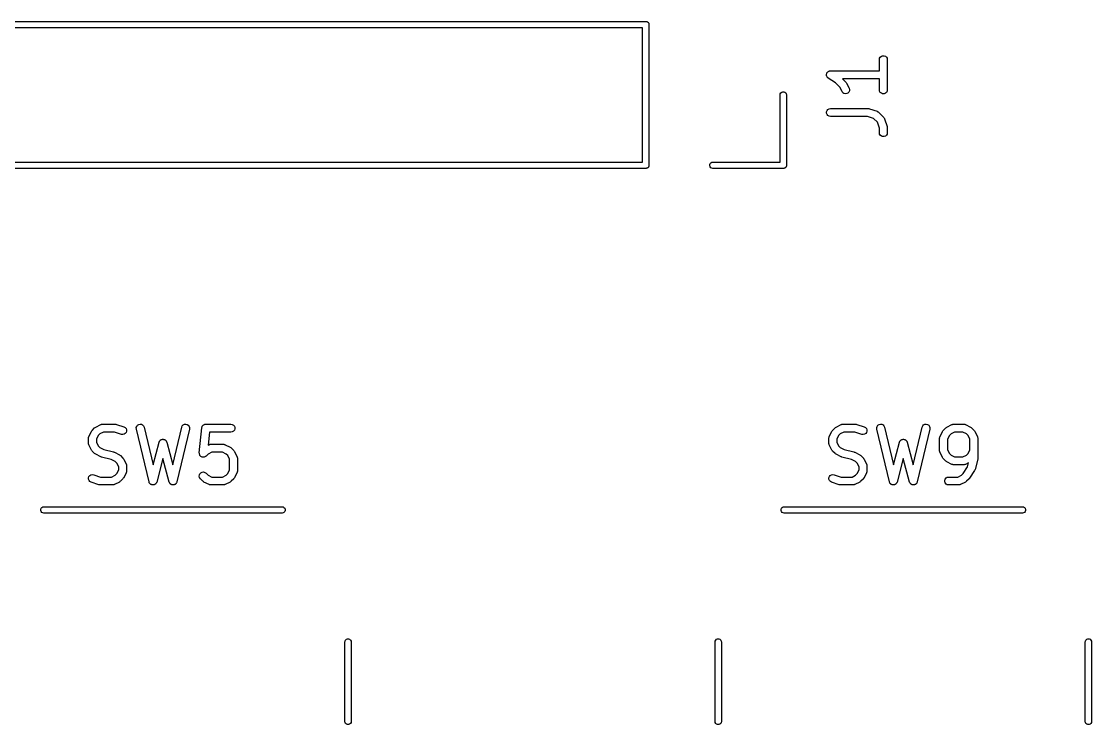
# Model space of a CAD drawing. Extents: x 76.7 to 113.3, y -101.6 to -38.8.
# Drawn here: x 92.57 to 112.81, y -52.06 to -38.76 of the extents above; entities that cross this region are included whole.
import ezdxf

# ---------------------------------------------------------------- set-up
doc = ezdxf.new("R2010")
doc.units = 0
doc.header["$MEASUREMENT"] = 0
doc.layers.add('BLACK', color=7, linetype='CONTINUOUS')

msp = doc.modelspace()

# ---------------------------------------------------------------- linework, layer by layer
at = {"layer": 'BLACK', "linetype": 'CONTINUOUS'}
for p, q in [((86.5348, -38.76), (104.385, -38.76)), ((104.385, -38.76), (104.391, -38.76)), ((104.385, -38.76), (104.385, -38.76)), ((104.391, -38.76), (104.396, -38.7618)), ((104.396, -38.7618), (104.401, -38.7627)), ((104.401, -38.7627), (104.405, -38.7654)), ((104.405, -38.7654), (104.41, -38.7672)), ((104.41, -38.7672), (104.415, -38.7707)), ((104.415, -38.7707), (104.419, -38.7733)), ((104.419, -38.7733), (104.423, -38.7774)), ((104.423, -38.7774), (104.427, -38.7808)), ((104.427, -38.7808), (104.429, -38.7855)), ((104.429, -38.7855), (104.433, -38.7895)), ((104.433, -38.7895), (104.435, -38.7945)), ((104.435, -38.7945), (104.437, -38.7992)), ((104.437, -38.7992), (104.438, -38.8044)), ((104.438, -38.8044), (104.44, -38.8094)), ((104.44, -38.8094), (104.44, -38.8147)), ((104.44, -38.8147), (104.44, -38.8148)), ((104.44, -38.8148), (104.44, -41.4852)), ((104.32, -38.88), (86.6, -38.88)), ((104.32, -41.42), (104.32, -38.88)), ((108.797, -39.4833), (108.802, -39.4577)), ((108.802, -39.4577), (108.815, -39.4351)), ((108.815, -39.4351), (108.835, -39.4184)), ((108.835, -39.4184), (108.859, -39.4095)), ((108.859, -39.4095), (108.885, -39.4095)), ((108.885, -39.4095), (108.91, -39.4184)), ((108.91, -39.4184), (108.93, -39.4351)), ((108.93, -39.4351), (108.943, -39.4577)), ((108.943, -39.4577), (108.947, -39.4833)), ((108.797, -39.694), (108.797, -39.4833)), ((108.947, -39.4833), (108.947, -40.0548)), ((107.798, -39.7642), (107.799, -39.7602)), ((107.799, -39.7731), (107.798, -39.7642)), ((107.799, -39.756), (107.802, -39.7476)), ((107.799, -39.7602), (107.799, -39.756)), ((107.799, -39.7821), (107.799, -39.7731)), ((107.8, -39.786), (107.799, -39.7821)), ((107.8, -39.7901), (107.8, -39.786)), ((107.804, -39.7981), (107.8, -39.7901)), ((107.802, -39.7476), (107.804, -39.7389)), ((107.804, -39.7389), (107.806, -39.7355)), ((107.807, -39.8065), (107.804, -39.7981)), ((107.806, -39.7355), (107.807, -39.7315)), ((107.807, -39.7315), (107.813, -39.7247)), ((107.81, -39.8097), (107.807, -39.8065)), ((107.812, -39.8135), (107.81, -39.8097)), ((107.818, -39.8196), (107.812, -39.8135)), ((107.813, -39.7247), (107.818, -39.7172)), ((107.818, -39.7172), (107.822, -39.7148)), ((107.824, -39.8265), (107.818, -39.8196)), ((107.822, -39.7148), (107.824, -39.7116)), ((107.824, -39.7116), (107.832, -39.7071)), ((107.828, -39.8286), (107.824, -39.8265)), ((107.831, -39.8315), (107.828, -39.8286)), ((107.967, -39.9226), (107.831, -39.8315)), ((107.832, -39.7071), (107.839, -39.7018)), ((107.839, -39.7018), (107.843, -39.7006)), ((107.843, -39.7006), (107.847, -39.6986)), ((107.847, -39.6986), (107.856, -39.697)), ((107.856, -39.697), (107.864, -39.6945)), ((107.864, -39.6945), (107.868, -39.6948)), ((107.868, -39.6948), (107.872, -39.694)), ((107.872, -39.694), (108.797, -39.694)), ((108.797, -39.844), (108.101, -39.844)), ((108.101, -39.844), (108.164, -39.9065)), ((108.797, -40.0548), (108.797, -39.844)), ((108.049, -40.0039), (107.967, -39.9226)), ((108.091, -40.0883), (108.049, -40.0039)), ((108.164, -39.9065), (108.17, -39.9163)), ((108.17, -39.9163), (108.178, -39.926)), ((108.178, -39.926), (108.225, -40.0212)), ((108.225, -40.0212), (108.233, -40.0462)), ((108.233, -40.0462), (108.231, -40.0722)), ((108.802, -40.0804), (108.797, -40.0548)), ((108.947, -40.0548), (108.943, -40.0804)), ((106.92, -40.1448), (106.923, -40.1292)), ((106.92, -41.42), (106.92, -40.1448)), ((106.923, -40.1292), (106.933, -40.1108)), ((106.933, -40.1108), (106.95, -40.0972)), ((106.95, -40.0972), (106.969, -40.09)), ((106.969, -40.09), (106.991, -40.09)), ((106.991, -40.09), (107.01, -40.0972)), ((107.01, -40.0972), (107.027, -40.1108)), ((107.027, -40.1108), (107.037, -40.1292)), ((107.037, -40.1292), (107.04, -40.1448)), ((107.04, -40.1448), (107.04, -41.4852)), ((108.107, -40.1092), (108.091, -40.0883)), ((108.128, -40.1236), (108.107, -40.1092)), ((108.154, -40.1296), (108.128, -40.1236)), ((108.179, -40.1266), (108.154, -40.1296)), ((108.203, -40.115), (108.179, -40.1266)), ((108.221, -40.0961), (108.203, -40.115)), ((108.231, -40.0722), (108.221, -40.0961)), ((108.815, -40.103), (108.802, -40.0804)), ((108.835, -40.1197), (108.815, -40.103)), ((108.859, -40.1286), (108.835, -40.1197)), ((108.885, -40.1286), (108.859, -40.1286)), ((108.91, -40.1197), (108.885, -40.1286)), ((108.93, -40.103), (108.91, -40.1197)), ((108.943, -40.0804), (108.93, -40.103)), ((107.799, -40.4703), (107.807, -40.4458)), ((107.799, -40.4964), (107.799, -40.4703)), ((107.807, -40.4458), (107.824, -40.4259)), ((107.824, -40.4259), (107.847, -40.4129)), ((107.847, -40.4129), (107.872, -40.4083)), ((107.872, -40.4083), (108.587, -40.4083)), ((108.587, -40.4083), (108.599, -40.4104)), ((108.599, -40.4104), (108.61, -40.4122)), ((108.61, -40.4122), (108.753, -40.4598)), ((108.753, -40.4598), (108.757, -40.4619)), ((108.757, -40.4619), (108.761, -40.463)), ((108.761, -40.463), (108.768, -40.468)), ((108.768, -40.468), (108.776, -40.4722)), ((108.776, -40.4722), (108.779, -40.4754)), ((107.807, -40.5208), (107.799, -40.4964)), ((107.824, -40.5408), (107.807, -40.5208)), ((107.847, -40.5538), (107.824, -40.5408)), ((107.872, -40.5583), (107.847, -40.5538)), ((108.574, -40.5583), (107.872, -40.5583)), ((108.689, -40.5965), (108.574, -40.5583)), ((108.759, -40.6667), (108.689, -40.5965)), ((108.797, -40.7812), (108.759, -40.6667)), ((108.779, -40.4754), (108.783, -40.4779)), ((108.783, -40.4779), (108.878, -40.5732)), ((108.878, -40.5732), (108.88, -40.5767)), ((108.88, -40.5767), (108.884, -40.5796)), ((108.884, -40.5796), (108.888, -40.5873)), ((108.888, -40.5873), (108.893, -40.5945)), ((108.893, -40.5945), (108.894, -40.5987)), ((108.894, -40.5987), (108.896, -40.6025)), ((108.896, -40.6025), (108.944, -40.7453)), ((108.797, -40.8643), (108.797, -40.7812)), ((108.802, -40.8899), (108.797, -40.8643)), ((108.947, -40.8643), (108.943, -40.8899)), ((108.944, -40.7453), (108.945, -40.7572)), ((108.945, -40.7572), (108.947, -40.769)), ((108.947, -40.769), (108.947, -40.8643)), ((108.815, -40.9125), (108.802, -40.8899)), ((108.835, -40.9292), (108.815, -40.9125)), ((108.859, -40.9381), (108.835, -40.9292)), ((108.885, -40.9381), (108.859, -40.9381)), ((108.91, -40.9292), (108.885, -40.9381)), ((108.93, -40.9125), (108.91, -40.9292)), ((108.943, -40.8899), (108.93, -40.9125)), ((86.6, -41.42), (104.32, -41.42)), ((105.59, -41.4694), (105.597, -41.4495)), ((105.59, -41.4906), (105.59, -41.4694)), ((105.597, -41.4495), (105.611, -41.4333)), ((105.611, -41.4333), (105.629, -41.4227)), ((105.629, -41.4227), (105.645, -41.42)), ((105.645, -41.42), (106.92, -41.42)), ((104.385, -41.54), (86.5348, -41.54)), ((104.391, -41.54), (104.385, -41.54)), ((104.385, -41.54), (104.385, -41.54)), ((104.396, -41.5382), (104.391, -41.54)), ((104.401, -41.5373), (104.396, -41.5382)), ((104.405, -41.5346), (104.401, -41.5373)), ((104.41, -41.5328), (104.405, -41.5346)), ((104.415, -41.5293), (104.41, -41.5328)), ((104.419, -41.5267), (104.415, -41.5293)), ((104.423, -41.5226), (104.419, -41.5267)), ((104.427, -41.5192), (104.423, -41.5226)), ((104.429, -41.5145), (104.427, -41.5192)), ((104.433, -41.5105), (104.429, -41.5145)), ((104.435, -41.5055), (104.433, -41.5105)), ((104.437, -41.5008), (104.435, -41.5055)), ((104.438, -41.4956), (104.437, -41.5008)), ((104.44, -41.4906), (104.438, -41.4956)), ((104.44, -41.4852), (104.44, -41.4853)), ((104.44, -41.4853), (104.44, -41.4906)), ((105.597, -41.5105), (105.59, -41.4906)), ((105.611, -41.5267), (105.597, -41.5105)), ((105.629, -41.5373), (105.611, -41.5267)), ((105.645, -41.54), (105.629, -41.5373)), ((106.985, -41.54), (105.645, -41.54)), ((106.991, -41.54), (106.985, -41.54)), ((106.985, -41.54), (106.985, -41.54)), ((106.996, -41.5382), (106.991, -41.54)), ((107.001, -41.5373), (106.996, -41.5382)), ((107.005, -41.5346), (107.001, -41.5373)), ((107.01, -41.5328), (107.005, -41.5346)), ((107.015, -41.5293), (107.01, -41.5328)), ((107.019, -41.5267), (107.015, -41.5293)), ((107.023, -41.5226), (107.019, -41.5267)), ((107.027, -41.5192), (107.023, -41.5226)), ((107.029, -41.5145), (107.027, -41.5192)), ((107.033, -41.5105), (107.029, -41.5145)), ((107.035, -41.5055), (107.033, -41.5105)), ((107.037, -41.5008), (107.035, -41.5055)), ((107.038, -41.4956), (107.037, -41.5008)), ((107.04, -41.4906), (107.038, -41.4956)), ((107.04, -41.4852), (107.04, -41.4853)), ((107.04, -41.4853), (107.04, -41.4906)), ((93.8496, -46.6093), (93.8972, -46.5141)), ((93.8972, -46.5141), (93.9044, -46.5044)), ((93.9044, -46.5044), (93.9113, -46.4946)), ((93.9113, -46.4946), (93.9589, -46.447)), ((93.9589, -46.447), (93.9687, -46.4401)), ((93.9687, -46.4401), (93.9784, -46.4329)), ((93.9784, -46.4329), (94.0736, -46.3853)), ((94.1248, -46.5274), (94.0563, -46.5616)), ((94.0736, -46.3853), (94.0777, -46.3841)), ((94.0777, -46.3841), (94.0815, -46.3819)), ((94.0815, -46.3819), (94.0901, -46.3804)), ((94.0901, -46.3804), (94.0986, -46.3779)), ((94.0986, -46.3779), (94.1029, -46.3781)), ((94.1029, -46.3781), (94.1071, -46.3774)), ((94.1071, -46.3774), (94.3452, -46.3774)), ((94.3331, -46.5274), (94.1248, -46.5274)), ((94.4644, -46.5712), (94.3331, -46.5274)), ((94.3452, -46.3774), (94.3571, -46.3795)), ((94.3571, -46.3795), (94.369, -46.3812)), ((94.369, -46.3812), (94.5118, -46.4288)), ((94.5118, -46.4288), (94.5347, -46.4413)), ((94.5347, -46.4413), (94.552, -46.4607)), ((94.554, -46.5357), (94.5379, -46.5561)), ((94.552, -46.4607), (94.5616, -46.485)), ((94.5623, -46.511), (94.554, -46.5357)), ((94.5616, -46.485), (94.5623, -46.511)), ((94.7469, -46.4437), (94.7544, -46.4188)), ((94.7485, -46.4698), (94.7469, -46.4437)), ((94.9866, -47.4698), (94.7485, -46.4698)), ((94.7544, -46.4188), (94.7699, -46.3979)), ((94.7699, -46.3979), (94.7916, -46.3835)), ((94.7916, -46.3835), (94.817, -46.3775)), ((94.817, -46.3775), (94.8429, -46.3805)), ((94.8429, -46.3805), (94.8662, -46.3922)), ((94.8662, -46.3922), (94.884, -46.4111)), ((94.884, -46.4111), (94.8944, -46.435)), ((94.8944, -46.435), (95.0636, -47.1459)), ((95.4364, -47.1459), (95.6056, -46.435)), ((95.7515, -46.4698), (95.5134, -47.4698)), ((95.6056, -46.435), (95.616, -46.4111)), ((95.616, -46.4111), (95.6338, -46.3922)), ((95.6338, -46.3922), (95.6571, -46.3805)), ((95.6571, -46.3805), (95.683, -46.3775)), ((95.683, -46.3775), (95.7083, -46.3835)), ((95.7083, -46.3835), (95.7301, -46.3979)), ((95.7301, -46.3979), (95.7456, -46.4188)), ((95.7456, -46.4188), (95.7531, -46.4437)), ((95.7531, -46.4437), (95.7515, -46.4698)), ((95.9373, -46.9211), (95.9849, -46.4449)), ((95.9849, -46.4449), (95.9857, -46.4422)), ((95.9857, -46.4394), (95.9892, -46.4297)), ((95.9857, -46.4422), (95.9857, -46.4394)), ((95.9892, -46.4297), (95.9919, -46.4198)), ((95.9919, -46.4198), (95.9936, -46.4175)), ((95.9936, -46.4175), (95.9946, -46.4149)), ((95.9946, -46.4149), (96.0012, -46.407)), ((96.0012, -46.407), (96.0072, -46.3987)), ((96.0072, -46.3987), (96.0095, -46.3971)), ((96.0095, -46.3971), (96.0113, -46.3949)), ((96.0113, -46.3949), (96.0202, -46.3898)), ((96.0202, -46.3898), (96.0287, -46.384)), ((96.0287, -46.384), (96.0314, -46.3833)), ((96.0314, -46.3833), (96.0339, -46.3819)), ((96.0339, -46.3819), (96.044, -46.3801)), ((96.044, -46.3801), (96.0539, -46.3776)), ((96.0539, -46.3776), (96.0567, -46.3779)), ((96.0567, -46.3779), (96.0595, -46.3774)), ((96.0595, -46.3774), (96.5357, -46.3774)), ((96.1274, -46.5274), (96.1026, -46.7756)), ((96.5357, -46.5274), (96.1274, -46.5274)), ((96.5357, -46.3774), (96.5614, -46.3819)), ((96.5614, -46.5229), (96.5357, -46.5274)), ((96.5614, -46.3819), (96.5839, -46.3949)), ((96.5839, -46.5098), (96.5614, -46.5229)), ((96.5839, -46.3949), (96.6007, -46.4149)), ((96.6007, -46.4899), (96.5839, -46.5098)), ((96.6007, -46.4149), (96.6096, -46.4394)), ((96.6096, -46.4654), (96.6007, -46.4899)), ((96.6096, -46.4394), (96.6096, -46.4654)), ((107.85, -46.6093), (107.897, -46.5141)), ((107.897, -46.5141), (107.904, -46.5044)), ((107.904, -46.5044), (107.911, -46.4946)), ((107.911, -46.4946), (107.959, -46.447)), ((107.959, -46.447), (107.969, -46.4401)), ((107.969, -46.4401), (107.978, -46.4329)), ((107.978, -46.4329), (108.074, -46.3853)), ((108.125, -46.5274), (108.056, -46.5616)), ((108.074, -46.3853), (108.078, -46.3841)), ((108.078, -46.3841), (108.081, -46.3819)), ((108.081, -46.3819), (108.09, -46.3804)), ((108.09, -46.3804), (108.099, -46.3779)), ((108.099, -46.3779), (108.103, -46.3781)), ((108.103, -46.3781), (108.107, -46.3774)), ((108.107, -46.3774), (108.345, -46.3774)), ((108.333, -46.5274), (108.125, -46.5274)), ((108.464, -46.5712), (108.333, -46.5274)), ((108.345, -46.3774), (108.357, -46.3795)), ((108.357, -46.3795), (108.369, -46.3812)), ((108.369, -46.3812), (108.512, -46.4288)), ((108.512, -46.4288), (108.535, -46.4413)), ((108.535, -46.4413), (108.552, -46.4607)), ((108.554, -46.5357), (108.538, -46.5561)), ((108.552, -46.4607), (108.562, -46.485)), ((108.562, -46.511), (108.554, -46.5357)), ((108.562, -46.485), (108.562, -46.511)), ((108.747, -46.4437), (108.754, -46.4188)), ((108.748, -46.4698), (108.747, -46.4437)), ((108.987, -47.4698), (108.748, -46.4698)), ((108.754, -46.4188), (108.77, -46.3979)), ((108.77, -46.3979), (108.792, -46.3835)), ((108.792, -46.3835), (108.817, -46.3775)), ((108.817, -46.3775), (108.843, -46.3805)), ((108.843, -46.3805), (108.866, -46.3922)), ((108.866, -46.3922), (108.884, -46.4111)), ((108.884, -46.4111), (108.894, -46.435)), ((108.894, -46.435), (109.064, -47.1459)), ((109.436, -47.1459), (109.606, -46.435)), ((109.752, -46.4698), (109.513, -47.4698)), ((109.606, -46.435), (109.616, -46.4111)), ((109.616, -46.4111), (109.634, -46.3922)), ((109.634, -46.3922), (109.657, -46.3805)), ((109.657, -46.3805), (109.683, -46.3775)), ((109.683, -46.3775), (109.708, -46.3835)), ((109.708, -46.3835), (109.73, -46.3979)), ((109.73, -46.3979), (109.746, -46.4188)), ((109.746, -46.4188), (109.753, -46.4437)), ((109.753, -46.4437), (109.752, -46.4698)), ((109.945, -46.6093), (109.992, -46.5141)), ((109.992, -46.5141), (110, -46.5044)), ((110, -46.5044), (110.006, -46.4946)), ((110.006, -46.4946), (110.054, -46.447)), ((110.054, -46.447), (110.064, -46.4401)), ((110.064, -46.4401), (110.074, -46.4329)), ((110.074, -46.4329), (110.169, -46.3853)), ((110.22, -46.5274), (110.152, -46.5616)), ((110.169, -46.3853), (110.173, -46.3841)), ((110.173, -46.3841), (110.177, -46.3819)), ((110.177, -46.3819), (110.185, -46.3804)), ((110.185, -46.3804), (110.194, -46.3779)), ((110.194, -46.3779), (110.198, -46.3781)), ((110.198, -46.3781), (110.202, -46.3774)), ((110.202, -46.3774), (110.393, -46.3774)), ((110.375, -46.5274), (110.22, -46.5274)), ((110.444, -46.5616), (110.375, -46.5274)), ((110.393, -46.3774), (110.397, -46.3781)), ((110.397, -46.3781), (110.401, -46.3779)), ((110.401, -46.3779), (110.41, -46.3804)), ((110.41, -46.3804), (110.419, -46.3819)), ((110.419, -46.3819), (110.422, -46.3841)), ((110.422, -46.3841), (110.426, -46.3853)), ((110.426, -46.3853), (110.522, -46.4329)), ((110.522, -46.4329), (110.531, -46.4401)), ((110.531, -46.4401), (110.541, -46.447)), ((110.541, -46.447), (110.589, -46.4946)), ((110.589, -46.4946), (110.596, -46.5044)), ((110.596, -46.5044), (110.603, -46.5141)), ((110.603, -46.5141), (110.65, -46.6093)), ((93.8417, -46.6429), (93.8424, -46.6386)), ((93.8417, -46.7381), (93.8417, -46.6429)), ((93.8424, -46.7424), (93.8417, -46.7381)), ((93.8422, -46.6343), (93.8447, -46.6259)), ((93.8424, -46.6386), (93.8422, -46.6343)), ((93.8422, -46.7467), (93.8424, -46.7424)), ((93.8447, -46.6259), (93.8462, -46.6172)), ((93.8462, -46.6172), (93.8484, -46.6135)), ((93.8484, -46.6135), (93.8496, -46.6093)), ((94.0259, -46.592), (93.9917, -46.6606)), ((93.9917, -46.6606), (93.9917, -46.7204)), ((93.9917, -46.7204), (94.0259, -46.7889)), ((94.0563, -46.5616), (94.0259, -46.592)), ((94.4901, -46.575), (94.4644, -46.5712)), ((94.5157, -46.5697), (94.4901, -46.575)), ((94.5379, -46.5561), (94.5157, -46.5697)), ((95.0636, -47.1459), (95.1775, -46.7188)), ((95.1775, -46.7188), (95.1803, -46.7127)), ((95.1803, -46.7127), (95.1821, -46.7063)), ((95.1821, -46.7063), (95.1858, -46.701)), ((95.1858, -46.701), (95.1885, -46.6951)), ((95.1885, -46.6951), (95.1932, -46.6904)), ((95.1932, -46.6904), (95.197, -46.685)), ((95.197, -46.685), (95.2023, -46.6813)), ((95.2023, -46.6813), (95.2069, -46.6767)), ((95.2069, -46.6767), (95.2129, -46.6739)), ((95.2129, -46.6739), (95.2184, -46.6701)), ((95.2184, -46.6701), (95.2246, -46.6684)), ((95.2246, -46.6684), (95.2305, -46.6657)), ((95.2305, -46.6657), (95.2371, -46.6651)), ((95.2371, -46.6651), (95.2436, -46.6634)), ((95.2436, -46.6634), (95.25, -46.6639)), ((95.25, -46.6639), (95.2564, -46.6634)), ((95.2564, -46.6634), (95.2629, -46.6651)), ((95.2629, -46.6651), (95.2695, -46.6657)), ((95.2695, -46.6657), (95.2754, -46.6684)), ((95.2754, -46.6684), (95.2816, -46.6701)), ((95.2816, -46.6701), (95.2871, -46.6739)), ((95.2871, -46.6739), (95.2931, -46.6767)), ((95.2931, -46.6767), (95.2977, -46.6813)), ((95.2977, -46.6813), (95.303, -46.685)), ((95.303, -46.685), (95.3068, -46.6904)), ((95.3068, -46.6904), (95.3115, -46.6951)), ((95.3115, -46.6951), (95.3142, -46.701)), ((95.3142, -46.701), (95.3179, -46.7063)), ((95.3179, -46.7063), (95.3197, -46.7127)), ((95.3197, -46.7127), (95.3225, -46.7188)), ((95.3225, -46.7188), (95.4364, -47.1459)), ((107.842, -46.6343), (107.845, -46.6259)), ((107.842, -46.6386), (107.842, -46.6343)), ((107.842, -46.6429), (107.842, -46.6386)), ((107.842, -46.7381), (107.842, -46.6429)), ((107.842, -46.7424), (107.842, -46.7381)), ((107.842, -46.7467), (107.842, -46.7424)), ((107.845, -46.6259), (107.846, -46.6172)), ((107.846, -46.6172), (107.848, -46.6135)), ((107.848, -46.6135), (107.85, -46.6093)), ((108.026, -46.592), (107.992, -46.6606)), ((107.992, -46.6606), (107.992, -46.7204)), ((107.992, -46.7204), (108.026, -46.7889)), ((108.056, -46.5616), (108.026, -46.592)), ((108.49, -46.575), (108.464, -46.5712)), ((108.516, -46.5697), (108.49, -46.575)), ((108.538, -46.5561), (108.516, -46.5697)), ((109.064, -47.1459), (109.178, -46.7188)), ((109.178, -46.7188), (109.18, -46.7127)), ((109.18, -46.7127), (109.182, -46.7063)), ((109.182, -46.7063), (109.186, -46.701)), ((109.186, -46.701), (109.189, -46.6951)), ((109.189, -46.6951), (109.193, -46.6904)), ((109.193, -46.6904), (109.197, -46.685)), ((109.197, -46.685), (109.202, -46.6813)), ((109.202, -46.6813), (109.207, -46.6767)), ((109.207, -46.6767), (109.213, -46.6739)), ((109.213, -46.6739), (109.218, -46.6701)), ((109.218, -46.6701), (109.225, -46.6684)), ((109.225, -46.6684), (109.231, -46.6657)), ((109.231, -46.6657), (109.237, -46.6651)), ((109.237, -46.6651), (109.244, -46.6634)), ((109.244, -46.6634), (109.25, -46.6639)), ((109.25, -46.6639), (109.256, -46.6634)), ((109.256, -46.6634), (109.263, -46.6651)), ((109.263, -46.6651), (109.269, -46.6657)), ((109.269, -46.6657), (109.275, -46.6684)), ((109.275, -46.6684), (109.282, -46.6701)), ((109.282, -46.6701), (109.287, -46.6739)), ((109.287, -46.6739), (109.293, -46.6767)), ((109.293, -46.6767), (109.298, -46.6813)), ((109.298, -46.6813), (109.303, -46.685)), ((109.303, -46.685), (109.307, -46.6904)), ((109.307, -46.6904), (109.311, -46.6951)), ((109.311, -46.6951), (109.314, -46.701)), ((109.314, -46.701), (109.318, -46.7063)), ((109.318, -46.7063), (109.32, -46.7127)), ((109.32, -46.7127), (109.322, -46.7188)), ((109.322, -46.7188), (109.436, -47.1459)), ((109.937, -46.6343), (109.94, -46.6259)), ((109.938, -46.6386), (109.937, -46.6343)), ((109.937, -46.6429), (109.938, -46.6386)), ((109.937, -46.881), (109.937, -46.6429)), ((109.94, -46.6259), (109.941, -46.6172)), ((109.941, -46.6172), (109.944, -46.6135)), ((109.944, -46.6135), (109.945, -46.6093)), ((110.121, -46.592), (110.087, -46.6606)), ((110.087, -46.6606), (110.087, -46.8632)), ((110.152, -46.5616), (110.121, -46.592)), ((110.474, -46.592), (110.444, -46.5616)), ((110.508, -46.6606), (110.474, -46.592)), ((110.508, -46.8632), (110.508, -46.6606)), ((110.65, -46.6093), (110.652, -46.6135)), ((110.652, -46.6135), (110.654, -46.6172)), ((110.654, -46.6172), (110.655, -46.6259)), ((110.655, -46.6259), (110.658, -46.6343)), ((110.658, -46.6343), (110.658, -46.6386)), ((110.658, -46.6386), (110.658, -46.6429)), ((110.658, -46.6429), (110.658, -47.0238)), ((93.8447, -46.7551), (93.8422, -46.7467)), ((93.8462, -46.7637), (93.8447, -46.7551)), ((93.8484, -46.7675), (93.8462, -46.7637)), ((93.8496, -46.7716), (93.8484, -46.7675)), ((93.8972, -46.8669), (93.8496, -46.7716)), ((93.9044, -46.8765), (93.8972, -46.8669)), ((93.9113, -46.8864), (93.9044, -46.8765)), ((93.9589, -46.934), (93.9113, -46.8864)), ((93.9687, -46.9409), (93.9589, -46.934)), ((93.9784, -46.948), (93.9687, -46.9409)), ((94.0259, -46.7889), (94.0563, -46.8193)), ((94.0563, -46.8193), (94.1333, -46.8578)), ((94.1333, -46.8578), (94.3158, -46.9034)), ((94.3158, -46.9034), (94.3233, -46.9068)), ((94.3233, -46.9068), (94.3312, -46.9091)), ((94.3312, -46.9091), (94.4264, -46.9567)), ((95.9372, -46.922), (95.9373, -46.9216)), ((95.9383, -46.9345), (95.9372, -46.922)), ((95.9373, -46.9216), (95.9373, -46.9211)), ((95.9392, -46.9471), (95.9383, -46.9345)), ((95.9394, -46.9475), (95.9392, -46.9471)), ((95.9395, -46.948), (95.9394, -46.9475)), ((96.1039, -46.9426), (96.0649, -46.9816)), ((96.1026, -46.7756), (96.1212, -46.7663)), ((96.1725, -46.9083), (96.1039, -46.9426)), ((96.1212, -46.7663), (96.1254, -46.765)), ((96.1254, -46.765), (96.1291, -46.7629)), ((96.1291, -46.7629), (96.1378, -46.7613)), ((96.1378, -46.7613), (96.1462, -46.7588)), ((96.1462, -46.7588), (96.1505, -46.7591)), ((96.1505, -46.7591), (96.1548, -46.7583)), ((96.1548, -46.7583), (96.3929, -46.7583)), ((96.3752, -46.9083), (96.1725, -46.9083)), ((96.4437, -46.9426), (96.3752, -46.9083)), ((96.3929, -46.7583), (96.3971, -46.7591)), ((96.3971, -46.7591), (96.4014, -46.7588)), ((96.4014, -46.7588), (96.4099, -46.7613)), ((96.4099, -46.7613), (96.4185, -46.7629)), ((96.4185, -46.7629), (96.4223, -46.765)), ((96.4223, -46.765), (96.4264, -46.7663)), ((96.4264, -46.7663), (96.5216, -46.8139)), ((96.4741, -46.973), (96.4437, -46.9426)), ((96.5216, -46.8139), (96.5313, -46.821)), ((96.5313, -46.821), (96.5411, -46.8279)), ((96.5411, -46.8279), (96.5887, -46.8755)), ((96.5887, -46.8755), (96.5956, -46.8854)), ((96.5956, -46.8854), (96.6028, -46.895)), ((96.6028, -46.895), (96.6504, -46.9903)), ((107.845, -46.7551), (107.842, -46.7467)), ((107.846, -46.7637), (107.845, -46.7551)), ((107.848, -46.7675), (107.846, -46.7637)), ((107.85, -46.7716), (107.848, -46.7675)), ((107.897, -46.8669), (107.85, -46.7716)), ((107.904, -46.8765), (107.897, -46.8669)), ((107.911, -46.8864), (107.904, -46.8765)), ((107.959, -46.934), (107.911, -46.8864)), ((107.969, -46.9409), (107.959, -46.934)), ((107.978, -46.948), (107.969, -46.9409)), ((108.026, -46.7889), (108.056, -46.8193)), ((108.056, -46.8193), (108.133, -46.8578)), ((108.133, -46.8578), (108.316, -46.9034)), ((108.316, -46.9034), (108.323, -46.9068)), ((108.323, -46.9068), (108.331, -46.9091)), ((108.331, -46.9091), (108.426, -46.9567)), ((109.938, -46.8852), (109.937, -46.881)), ((109.937, -46.8895), (109.938, -46.8852)), ((109.94, -46.8979), (109.937, -46.8895)), ((109.941, -46.9066), (109.94, -46.8979)), ((109.944, -46.9104), (109.941, -46.9066)), ((109.945, -46.9145), (109.944, -46.9104)), ((109.992, -47.0097), (109.945, -46.9145)), ((110.087, -46.8632), (110.121, -46.9318)), ((110.121, -46.9318), (110.152, -46.9622)), ((110.444, -46.9622), (110.474, -46.9318)), ((110.474, -46.9318), (110.508, -46.8632)), ((94.0736, -46.9957), (93.9784, -46.948)), ((94.0815, -46.998), (94.0736, -46.9957)), ((94.089, -47.0013), (94.0815, -46.998)), ((94.2714, -47.047), (94.089, -47.0013)), ((94.3484, -47.0854), (94.2714, -47.047)), ((94.3788, -47.1159), (94.3484, -47.0854)), ((94.4131, -47.1844), (94.3788, -47.1159)), ((94.4264, -46.9567), (94.4361, -46.9639)), ((94.4361, -46.9639), (94.4459, -46.9708)), ((94.4459, -46.9708), (94.4935, -47.0184)), ((94.4935, -47.0184), (94.5004, -47.0282)), ((94.5004, -47.0282), (94.5076, -47.0379)), ((94.5076, -47.0379), (94.5552, -47.1331)), ((94.5552, -47.1331), (94.5564, -47.1373)), ((94.5564, -47.1373), (94.5586, -47.141)), ((94.5586, -47.141), (94.5601, -47.1497)), ((94.5601, -47.1497), (94.5626, -47.1581)), ((95.25, -47.0292), (95.132, -47.4717)), ((95.368, -47.4717), (95.25, -47.0292)), ((95.9448, -46.9594), (95.9395, -46.948)), ((95.9499, -46.9708), (95.9448, -46.9594)), ((95.9503, -46.9712), (95.9499, -46.9708)), ((95.9505, -46.9716), (95.9503, -46.9712)), ((95.9594, -46.9805), (95.9505, -46.9716)), ((95.9681, -46.9895), (95.9594, -46.9805)), ((95.9686, -46.9897), (95.9681, -46.9895)), ((95.9689, -46.99), (95.9686, -46.9897)), ((95.9803, -46.9953), (95.9689, -46.99)), ((95.9916, -47.0008), (95.9803, -46.9953)), ((95.9921, -47.0008), (95.9916, -47.0008)), ((95.9925, -47.001), (95.9921, -47.0008)), ((96.005, -47.0021), (95.9925, -47.001)), ((96.0175, -47.0034), (96.005, -47.0021)), ((96.018, -47.0032), (96.0175, -47.0034)), ((96.0184, -47.0033), (96.018, -47.0032)), ((96.0305, -47), (96.0184, -47.0033)), ((96.0428, -46.9969), (96.0305, -47)), ((96.0431, -46.9967), (96.0428, -46.9969)), ((96.0436, -46.9965), (96.0431, -46.9967)), ((96.0539, -46.9893), (96.0436, -46.9965)), ((96.0643, -46.9823), (96.0539, -46.9893)), ((96.0646, -46.9819), (96.0643, -46.9823)), ((96.0649, -46.9816), (96.0646, -46.9819)), ((96.5083, -47.0415), (96.4741, -46.973)), ((96.5083, -47.2442), (96.5083, -47.0415)), ((96.6504, -46.9903), (96.6516, -46.9944)), ((96.6516, -46.9944), (96.6538, -46.9982)), ((96.6538, -46.9982), (96.6553, -47.0068)), ((96.6553, -47.0068), (96.6578, -47.0152)), ((96.6578, -47.0152), (96.6576, -47.0195)), ((96.6576, -47.0195), (96.6583, -47.0238)), ((96.6583, -47.0238), (96.6583, -47.2619)), ((108.074, -46.9957), (107.978, -46.948)), ((108.081, -46.998), (108.074, -46.9957)), ((108.089, -47.0013), (108.081, -46.998)), ((108.271, -47.047), (108.089, -47.0013)), ((108.348, -47.0854), (108.271, -47.047)), ((108.379, -47.1159), (108.348, -47.0854)), ((108.413, -47.1844), (108.379, -47.1159)), ((108.426, -46.9567), (108.436, -46.9639)), ((108.436, -46.9639), (108.446, -46.9708)), ((108.446, -46.9708), (108.494, -47.0184)), ((108.494, -47.0184), (108.5, -47.0282)), ((108.5, -47.0282), (108.508, -47.0379)), ((108.508, -47.0379), (108.555, -47.1331)), ((108.555, -47.1331), (108.556, -47.1373)), ((108.556, -47.1373), (108.559, -47.141)), ((108.559, -47.141), (108.56, -47.1497)), ((108.56, -47.1497), (108.563, -47.1581)), ((109.25, -47.0292), (109.132, -47.4717)), ((109.368, -47.4717), (109.25, -47.0292)), ((110, -47.0194), (109.992, -47.0097)), ((110.006, -47.0292), (110, -47.0194)), ((110.054, -47.0768), (110.006, -47.0292)), ((110.064, -47.0837), (110.054, -47.0768)), ((110.074, -47.0909), (110.064, -47.0837)), ((110.169, -47.1385), (110.074, -47.0909)), ((110.152, -46.9622), (110.22, -46.9964)), ((110.173, -47.1397), (110.169, -47.1385)), ((110.177, -47.1419), (110.173, -47.1397)), ((110.185, -47.1434), (110.177, -47.1419)), ((110.194, -47.1459), (110.185, -47.1434)), ((110.198, -47.1457), (110.194, -47.1459)), ((110.202, -47.1464), (110.198, -47.1457)), ((110.393, -47.1464), (110.202, -47.1464)), ((110.22, -46.9964), (110.375, -46.9964)), ((110.375, -46.9964), (110.444, -46.9622)), ((110.397, -47.1457), (110.393, -47.1464)), ((110.401, -47.1459), (110.397, -47.1457)), ((110.41, -47.1434), (110.401, -47.1459)), ((110.419, -47.1419), (110.41, -47.1434)), ((110.422, -47.1397), (110.419, -47.1419)), ((110.426, -47.1385), (110.422, -47.1397)), ((110.485, -47.1094), (110.426, -47.1385)), ((110.466, -47.1835), (110.485, -47.1094)), ((110.656, -47.042), (110.608, -47.2325)), ((110.657, -47.0328), (110.656, -47.042)), ((110.658, -47.0238), (110.657, -47.0328)), ((93.8507, -47.369), (93.8669, -47.3486)), ((93.8669, -47.3486), (93.8891, -47.335)), ((93.8891, -47.335), (93.9146, -47.3298)), ((93.9146, -47.3298), (93.9404, -47.3336)), ((93.9404, -47.3336), (94.0717, -47.3774)), ((94.2799, -47.3774), (94.3484, -47.3431)), ((94.3484, -47.3431), (94.3788, -47.3127)), ((94.3788, -47.3127), (94.4131, -47.2442)), ((94.4131, -47.2442), (94.4131, -47.1844)), ((94.5552, -47.2954), (94.5076, -47.3907)), ((94.5564, -47.2913), (94.5552, -47.2954)), ((94.5586, -47.2876), (94.5564, -47.2913)), ((94.5601, -47.2789), (94.5586, -47.2876)), ((94.5626, -47.2705), (94.5601, -47.2789)), ((94.5626, -47.1581), (94.5623, -47.1624)), ((94.5623, -47.1624), (94.5631, -47.1667)), ((94.5631, -47.2619), (94.5623, -47.2662)), ((94.5623, -47.2662), (94.5626, -47.2705)), ((94.5631, -47.1667), (94.5631, -47.2619)), ((95.9372, -47.3637), (95.9395, -47.3377)), ((95.9395, -47.3377), (95.9505, -47.3141)), ((95.9505, -47.3141), (95.9689, -47.2957)), ((95.9689, -47.2957), (95.9925, -47.2847)), ((95.9925, -47.2847), (96.0184, -47.2824)), ((96.0184, -47.2824), (96.0436, -47.2892)), ((96.0436, -47.2892), (96.0649, -47.3041)), ((96.0649, -47.3041), (96.1039, -47.3431)), ((96.1039, -47.3431), (96.1725, -47.3774)), ((96.3752, -47.3774), (96.4437, -47.3431)), ((96.4437, -47.3431), (96.4741, -47.3127)), ((96.4741, -47.3127), (96.5083, -47.2442)), ((96.6504, -47.2954), (96.6028, -47.3907)), ((96.6516, -47.2913), (96.6504, -47.2954)), ((96.6538, -47.2876), (96.6516, -47.2913)), ((96.6553, -47.2789), (96.6538, -47.2876)), ((96.6578, -47.2705), (96.6553, -47.2789)), ((96.6583, -47.2619), (96.6576, -47.2662)), ((96.6576, -47.2662), (96.6578, -47.2705)), ((107.851, -47.369), (107.867, -47.3486)), ((107.867, -47.3486), (107.889, -47.335)), ((107.889, -47.335), (107.915, -47.3298)), ((107.915, -47.3298), (107.94, -47.3336)), ((107.94, -47.3336), (108.072, -47.3774)), ((108.28, -47.3774), (108.348, -47.3431)), ((108.348, -47.3431), (108.379, -47.3127)), ((108.379, -47.3127), (108.413, -47.2442)), ((108.413, -47.2442), (108.413, -47.1844)), ((108.555, -47.2954), (108.508, -47.3907)), ((108.556, -47.2913), (108.555, -47.2954)), ((108.559, -47.2876), (108.556, -47.2913)), ((108.56, -47.2789), (108.559, -47.2876)), ((108.563, -47.2705), (108.56, -47.2789)), ((108.563, -47.1581), (108.562, -47.1624)), ((108.562, -47.1624), (108.563, -47.1667)), ((108.563, -47.2619), (108.562, -47.2662)), ((108.562, -47.2662), (108.563, -47.2705)), ((108.563, -47.1667), (108.563, -47.2619)), ((110.28, -47.3774), (110.348, -47.3431)), ((110.348, -47.3431), (110.382, -47.3094)), ((110.382, -47.3094), (110.466, -47.1835)), ((110.598, -47.2559), (110.503, -47.3987)), ((110.603, -47.2441), (110.598, -47.2559)), ((110.608, -47.2325), (110.603, -47.2441)), ((93.8425, -47.3938), (93.8507, -47.369)), ((93.8432, -47.4198), (93.8425, -47.3938)), ((93.8528, -47.444), (93.8432, -47.4198)), ((93.87, -47.4635), (93.8528, -47.444)), ((93.8929, -47.4759), (93.87, -47.4635)), ((94.0358, -47.5235), (93.8929, -47.4759)), ((94.0477, -47.5253), (94.0358, -47.5235)), ((94.0595, -47.5274), (94.0477, -47.5253)), ((94.2976, -47.5274), (94.0595, -47.5274)), ((94.0717, -47.3774), (94.2799, -47.3774)), ((94.3019, -47.5266), (94.2976, -47.5274)), ((94.3062, -47.5269), (94.3019, -47.5266)), ((94.3146, -47.5244), (94.3062, -47.5269)), ((94.3233, -47.5229), (94.3146, -47.5244)), ((94.327, -47.5207), (94.3233, -47.5229)), ((94.3312, -47.5195), (94.327, -47.5207)), ((94.4264, -47.4718), (94.3312, -47.5195)), ((94.4361, -47.4647), (94.4264, -47.4718)), ((94.4459, -47.4578), (94.4361, -47.4647)), ((94.4935, -47.4102), (94.4459, -47.4578)), ((94.5004, -47.4003), (94.4935, -47.4102)), ((94.5076, -47.3907), (94.5004, -47.4003)), ((94.9896, -47.4768), (94.9866, -47.4698)), ((94.9916, -47.4842), (94.9896, -47.4768)), ((94.9947, -47.4886), (94.9916, -47.4842)), ((94.9969, -47.4937), (94.9947, -47.4886)), ((95.0022, -47.4992), (94.9969, -47.4937)), ((95.0066, -47.5055), (95.0022, -47.4992)), ((95.011, -47.5086), (95.0066, -47.5055)), ((95.0148, -47.5126), (95.011, -47.5086)), ((95.0216, -47.516), (95.0148, -47.5126)), ((95.0279, -47.5204), (95.0216, -47.516)), ((95.0332, -47.5218), (95.0279, -47.5204)), ((95.0381, -47.5243), (95.0332, -47.5218)), ((95.0457, -47.5251), (95.0381, -47.5243)), ((95.0531, -47.5271), (95.0457, -47.5251)), ((95.0585, -47.5266), (95.0531, -47.5271)), ((95.064, -47.5272), (95.0585, -47.5266)), ((95.0714, -47.5255), (95.064, -47.5272)), ((95.079, -47.5248), (95.0714, -47.5255)), ((95.084, -47.5225), (95.079, -47.5248)), ((95.0893, -47.5212), (95.084, -47.5225)), ((95.0957, -47.517), (95.0893, -47.5212)), ((95.1026, -47.5138), (95.0957, -47.517)), ((95.1065, -47.5099), (95.1026, -47.5138)), ((95.111, -47.5069), (95.1065, -47.5099)), ((95.1156, -47.5007), (95.111, -47.5069)), ((95.121, -47.4953), (95.1156, -47.5007)), ((95.1233, -47.4904), (95.121, -47.4953)), ((95.1266, -47.486), (95.1233, -47.4904)), ((95.1288, -47.4786), (95.1266, -47.486)), ((95.132, -47.4717), (95.1288, -47.4786)), ((95.3712, -47.4786), (95.368, -47.4717)), ((95.3734, -47.486), (95.3712, -47.4786)), ((95.3767, -47.4904), (95.3734, -47.486)), ((95.379, -47.4953), (95.3767, -47.4904)), ((95.3844, -47.5007), (95.379, -47.4953)), ((95.389, -47.5069), (95.3844, -47.5007)), ((95.3935, -47.5099), (95.389, -47.5069)), ((95.3974, -47.5138), (95.3935, -47.5099)), ((95.4043, -47.517), (95.3974, -47.5138)), ((95.4107, -47.5212), (95.4043, -47.517)), ((95.416, -47.5225), (95.4107, -47.5212)), ((95.421, -47.5248), (95.416, -47.5225)), ((95.4286, -47.5255), (95.421, -47.5248)), ((95.436, -47.5272), (95.4286, -47.5255)), ((95.4415, -47.5266), (95.436, -47.5272)), ((95.4469, -47.5271), (95.4415, -47.5266)), ((95.4543, -47.5251), (95.4469, -47.5271)), ((95.4619, -47.5243), (95.4543, -47.5251)), ((95.4668, -47.5218), (95.4619, -47.5243)), ((95.4721, -47.5204), (95.4668, -47.5218)), ((95.4784, -47.516), (95.4721, -47.5204)), ((95.4852, -47.5126), (95.4784, -47.516)), ((95.489, -47.5086), (95.4852, -47.5126)), ((95.4934, -47.5055), (95.489, -47.5086)), ((95.4978, -47.4992), (95.4934, -47.5055)), ((95.5031, -47.4937), (95.4978, -47.4992)), ((95.5053, -47.4886), (95.5031, -47.4937)), ((95.5084, -47.4842), (95.5053, -47.4886)), ((95.5104, -47.4768), (95.5084, -47.4842)), ((95.5134, -47.4698), (95.5104, -47.4768)), ((95.9439, -47.3888), (95.9372, -47.3637)), ((95.9589, -47.4102), (95.9439, -47.3888)), ((96.0065, -47.4578), (95.9589, -47.4102)), ((96.0163, -47.4647), (96.0065, -47.4578)), ((96.026, -47.4718), (96.0163, -47.4647)), ((96.1212, -47.5195), (96.026, -47.4718)), ((96.1254, -47.5207), (96.1212, -47.5195)), ((96.1291, -47.5229), (96.1254, -47.5207)), ((96.1378, -47.5244), (96.1291, -47.5229)), ((96.1462, -47.5269), (96.1378, -47.5244)), ((96.1505, -47.5266), (96.1462, -47.5269)), ((96.1548, -47.5274), (96.1505, -47.5266)), ((96.3929, -47.5274), (96.1548, -47.5274)), ((96.1725, -47.3774), (96.3752, -47.3774)), ((96.3971, -47.5266), (96.3929, -47.5274)), ((96.4014, -47.5269), (96.3971, -47.5266)), ((96.4099, -47.5244), (96.4014, -47.5269)), ((96.4185, -47.5229), (96.4099, -47.5244)), ((96.4223, -47.5207), (96.4185, -47.5229)), ((96.4264, -47.5195), (96.4223, -47.5207)), ((96.5216, -47.4718), (96.4264, -47.5195)), ((96.5313, -47.4647), (96.5216, -47.4718)), ((96.5411, -47.4578), (96.5313, -47.4647)), ((96.5887, -47.4102), (96.5411, -47.4578)), ((96.5956, -47.4003), (96.5887, -47.4102)), ((96.6028, -47.3907), (96.5956, -47.4003)), ((107.842, -47.3938), (107.851, -47.369)), ((107.843, -47.4198), (107.842, -47.3938)), ((107.853, -47.444), (107.843, -47.4198)), ((107.87, -47.4635), (107.853, -47.444)), ((107.893, -47.4759), (107.87, -47.4635)), ((108.036, -47.5235), (107.893, -47.4759)), ((108.048, -47.5253), (108.036, -47.5235)), ((108.06, -47.5274), (108.048, -47.5253)), ((108.298, -47.5274), (108.06, -47.5274)), ((108.072, -47.3774), (108.28, -47.3774)), ((108.302, -47.5266), (108.298, -47.5274)), ((108.306, -47.5269), (108.302, -47.5266)), ((108.315, -47.5244), (108.306, -47.5269)), ((108.323, -47.5229), (108.315, -47.5244)), ((108.327, -47.5207), (108.323, -47.5229)), ((108.331, -47.5195), (108.327, -47.5207)), ((108.426, -47.4718), (108.331, -47.5195)), ((108.436, -47.4647), (108.426, -47.4718)), ((108.446, -47.4578), (108.436, -47.4647)), ((108.494, -47.4102), (108.446, -47.4578)), ((108.5, -47.4003), (108.494, -47.4102)), ((108.508, -47.3907), (108.5, -47.4003)), ((108.99, -47.4768), (108.987, -47.4698)), ((108.992, -47.4842), (108.99, -47.4768)), ((108.995, -47.4886), (108.992, -47.4842)), ((108.997, -47.4937), (108.995, -47.4886)), ((109.002, -47.4992), (108.997, -47.4937)), ((109.007, -47.5055), (109.002, -47.4992)), ((109.011, -47.5086), (109.007, -47.5055)), ((109.015, -47.5126), (109.011, -47.5086)), ((109.022, -47.516), (109.015, -47.5126)), ((109.028, -47.5204), (109.022, -47.516)), ((109.033, -47.5218), (109.028, -47.5204)), ((109.038, -47.5243), (109.033, -47.5218)), ((109.046, -47.5251), (109.038, -47.5243)), ((109.053, -47.5271), (109.046, -47.5251)), ((109.059, -47.5266), (109.053, -47.5271)), ((109.064, -47.5272), (109.059, -47.5266)), ((109.071, -47.5255), (109.064, -47.5272)), ((109.079, -47.5248), (109.071, -47.5255)), ((109.084, -47.5225), (109.079, -47.5248)), ((109.089, -47.5212), (109.084, -47.5225)), ((109.096, -47.517), (109.089, -47.5212)), ((109.103, -47.5138), (109.096, -47.517)), ((109.106, -47.5099), (109.103, -47.5138)), ((109.111, -47.5069), (109.106, -47.5099)), ((109.116, -47.5007), (109.111, -47.5069)), ((109.121, -47.4953), (109.116, -47.5007)), ((109.123, -47.4904), (109.121, -47.4953)), ((109.127, -47.486), (109.123, -47.4904)), ((109.129, -47.4786), (109.127, -47.486)), ((109.132, -47.4717), (109.129, -47.4786)), ((109.371, -47.4786), (109.368, -47.4717)), ((109.373, -47.486), (109.371, -47.4786)), ((109.377, -47.4904), (109.373, -47.486)), ((109.379, -47.4953), (109.377, -47.4904)), ((109.384, -47.5007), (109.379, -47.4953)), ((109.389, -47.5069), (109.384, -47.5007)), ((109.394, -47.5099), (109.389, -47.5069)), ((109.397, -47.5138), (109.394, -47.5099)), ((109.404, -47.517), (109.397, -47.5138)), ((109.411, -47.5212), (109.404, -47.517)), ((109.416, -47.5225), (109.411, -47.5212)), ((109.421, -47.5248), (109.416, -47.5225)), ((109.429, -47.5255), (109.421, -47.5248)), ((109.436, -47.5272), (109.429, -47.5255)), ((109.441, -47.5266), (109.436, -47.5272)), ((109.447, -47.5271), (109.441, -47.5266)), ((109.454, -47.5251), (109.447, -47.5271)), ((109.462, -47.5243), (109.454, -47.5251)), ((109.467, -47.5218), (109.462, -47.5243)), ((109.472, -47.5204), (109.467, -47.5218)), ((109.478, -47.516), (109.472, -47.5204)), ((109.485, -47.5126), (109.478, -47.516)), ((109.489, -47.5086), (109.485, -47.5126)), ((109.493, -47.5055), (109.489, -47.5086)), ((109.498, -47.4992), (109.493, -47.5055)), ((109.503, -47.4937), (109.498, -47.4992)), ((109.505, -47.4886), (109.503, -47.4937)), ((109.508, -47.4842), (109.505, -47.4886)), ((109.51, -47.4768), (109.508, -47.4842)), ((109.513, -47.4698), (109.51, -47.4768)), ((110.033, -47.4394), (110.042, -47.4149)), ((110.033, -47.4654), (110.033, -47.4394)), ((110.042, -47.4899), (110.033, -47.4654)), ((110.042, -47.4149), (110.059, -47.3949)), ((110.059, -47.5098), (110.042, -47.4899)), ((110.059, -47.3949), (110.081, -47.3819)), ((110.081, -47.5229), (110.059, -47.5098)), ((110.081, -47.3819), (110.107, -47.3774)), ((110.107, -47.5274), (110.081, -47.5229)), ((110.107, -47.3774), (110.28, -47.3774)), ((110.298, -47.5274), (110.107, -47.5274)), ((110.302, -47.5266), (110.298, -47.5274)), ((110.306, -47.5269), (110.302, -47.5266)), ((110.315, -47.5244), (110.306, -47.5269)), ((110.323, -47.5229), (110.315, -47.5244)), ((110.327, -47.5207), (110.323, -47.5229)), ((110.331, -47.5195), (110.327, -47.5207)), ((110.426, -47.4718), (110.331, -47.5195)), ((110.436, -47.4647), (110.426, -47.4718)), ((110.446, -47.4578), (110.436, -47.4647)), ((110.494, -47.4102), (110.446, -47.4578)), ((110.498, -47.4041), (110.494, -47.4102)), ((110.503, -47.3987), (110.498, -47.4041)), ((92.9472, -47.9695), (92.9608, -47.9533)), ((92.9608, -47.9533), (92.9792, -47.9427)), ((92.9792, -47.9427), (92.9948, -47.94)), ((92.9948, -47.94), (97.5052, -47.94)), ((97.5052, -47.94), (97.5208, -47.9427)), ((97.5208, -47.9427), (97.5392, -47.9533)), ((97.5392, -47.9533), (97.5528, -47.9695)), ((106.947, -47.9695), (106.961, -47.9533)), ((106.961, -47.9533), (106.979, -47.9427)), ((106.979, -47.9427), (106.995, -47.94)), ((106.995, -47.94), (111.505, -47.94)), ((111.505, -47.94), (111.521, -47.9427)), ((111.521, -47.9427), (111.539, -47.9533)), ((111.539, -47.9533), (111.553, -47.9695)), ((92.94, -47.9894), (92.9472, -47.9695)), ((92.94, -48.0106), (92.94, -47.9894)), ((92.9472, -48.0305), (92.94, -48.0106)), ((92.9608, -48.0467), (92.9472, -48.0305)), ((92.9792, -48.0573), (92.9608, -48.0467)), ((92.9948, -48.06), (92.9792, -48.0573)), ((97.5052, -48.06), (92.9948, -48.06)), ((97.5208, -48.0573), (97.5052, -48.06)), ((97.5392, -48.0467), (97.5208, -48.0573)), ((97.5528, -48.0305), (97.5392, -48.0467)), ((97.5528, -47.9695), (97.56, -47.9894)), ((97.56, -48.0106), (97.5528, -48.0305)), ((97.56, -47.9894), (97.56, -48.0106)), ((106.94, -47.9894), (106.947, -47.9695)), ((106.94, -48.0106), (106.94, -47.9894)), ((106.947, -48.0305), (106.94, -48.0106)), ((106.961, -48.0467), (106.947, -48.0305)), ((106.979, -48.0573), (106.961, -48.0467)), ((106.995, -48.06), (106.979, -48.0573)), ((111.505, -48.06), (106.995, -48.06)), ((111.521, -48.0573), (111.505, -48.06)), ((111.539, -48.0467), (111.521, -48.0573)), ((111.553, -48.0305), (111.539, -48.0467)), ((111.553, -47.9695), (111.56, -47.9894)), ((111.56, -48.0106), (111.553, -48.0305)), ((111.56, -47.9894), (111.56, -48.0106)), ((98.69, -50.4948), (98.6927, -50.4792)), ((98.69, -52.0052), (98.69, -50.4948)), ((98.6927, -50.4792), (98.7033, -50.4608)), ((98.7033, -50.4608), (98.7195, -50.4472)), ((98.7195, -50.4472), (98.7394, -50.44)), ((98.7394, -50.44), (98.7606, -50.44)), ((98.7606, -50.44), (98.7805, -50.4472)), ((98.7805, -50.4472), (98.7967, -50.4608)), ((98.7967, -50.4608), (98.8073, -50.4792)), ((98.8073, -50.4792), (98.81, -50.4948)), ((98.81, -50.4948), (98.81, -52.0052)), ((105.69, -50.4948), (105.693, -50.4792)), ((105.69, -52.0052), (105.69, -50.4948)), ((105.693, -50.4792), (105.703, -50.4608)), ((105.703, -50.4608), (105.72, -50.4472)), ((105.72, -50.4472), (105.739, -50.44)), ((105.739, -50.44), (105.761, -50.44)), ((105.761, -50.44), (105.78, -50.4472)), ((105.78, -50.4472), (105.797, -50.4608)), ((105.797, -50.4608), (105.807, -50.4792)), ((105.807, -50.4792), (105.81, -50.4948)), ((105.81, -50.4948), (105.81, -52.0052)), ((112.69, -50.4948), (112.693, -50.4792)), ((112.69, -52.0052), (112.69, -50.4948)), ((112.693, -50.4792), (112.703, -50.4608)), ((112.703, -50.4608), (112.72, -50.4472)), ((112.72, -50.4472), (112.739, -50.44)), ((112.739, -50.44), (112.761, -50.44)), ((112.761, -50.44), (112.78, -50.4472)), ((112.78, -50.4472), (112.797, -50.4608)), ((112.797, -50.4608), (112.807, -50.4792)), ((112.807, -50.4792), (112.81, -50.4948)), ((112.81, -50.4948), (112.81, -52.0052)), ((98.6927, -52.0208), (98.69, -52.0052)), ((98.81, -52.0052), (98.8073, -52.0208)), ((105.693, -52.0208), (105.69, -52.0052)), ((105.81, -52.0052), (105.807, -52.0208)), ((112.693, -52.0208), (112.69, -52.0052)), ((112.81, -52.0052), (112.807, -52.0208)), ((98.7033, -52.0392), (98.6927, -52.0208)), ((98.7195, -52.0528), (98.7033, -52.0392)), ((98.7394, -52.06), (98.7195, -52.0528)), ((98.7606, -52.06), (98.7394, -52.06)), ((98.7805, -52.0528), (98.7606, -52.06)), ((98.7967, -52.0392), (98.7805, -52.0528)), ((98.8073, -52.0208), (98.7967, -52.0392)), ((105.703, -52.0392), (105.693, -52.0208)), ((105.72, -52.0528), (105.703, -52.0392)), ((105.739, -52.06), (105.72, -52.0528)), ((105.761, -52.06), (105.739, -52.06)), ((105.78, -52.0528), (105.761, -52.06)), ((105.797, -52.0392), (105.78, -52.0528)), ((105.807, -52.0208), (105.797, -52.0392)), ((112.703, -52.0392), (112.693, -52.0208)), ((112.72, -52.0528), (112.703, -52.0392)), ((112.739, -52.06), (112.72, -52.0528)), ((112.761, -52.06), (112.739, -52.06)), ((112.78, -52.0528), (112.761, -52.06)), ((112.797, -52.0392), (112.78, -52.0528)), ((112.807, -52.0208), (112.797, -52.0392))]:
    msp.add_line(p, q, dxfattribs=at)

doc.saveas('drawing.dxf')
